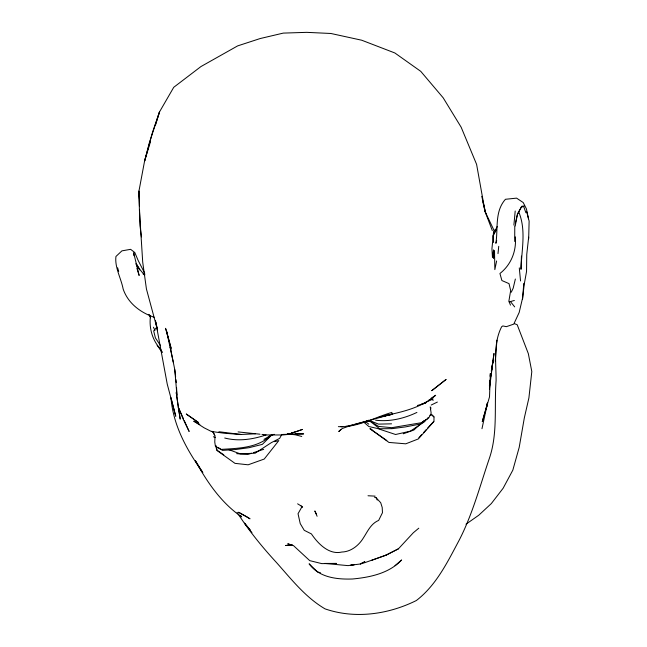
<?xml version="1.0" encoding="UTF-8"?>
<svg xmlns="http://www.w3.org/2000/svg" width="647" height="647" viewBox="0 0 647 647"><rect width="100%" height="100%" fill="white"/><g stroke="black" fill="none" stroke-linecap="round" stroke-linejoin="round"><path stroke-width="0.97" d="M430.02 415.293L431.662 414.727L434 416.935L433.967 421.44L418.31 438.949L405.782 443.818L388.944 442.435L370.06 428.775L371.944 429.479M528.672 238.751L529.125 221.12L526.682 211.706M521.45 256.115L520.997 269.338C521.522 250.276 526.44 230.106 518.708 211.901M515.303 236.867C516.646 250.899 511.106 264.793 499.929 273.495L501.894 280.539L509.011 283.621L510.669 290.543L508.882 301.13L510.475 305.125M514.697 241.46L514.777 226.038M496.257 228.989L493.637 231.254L491.938 248.755L492.488 257.627L493.548 249.871L493.54 258.299L494.502 250.486L494.834 269.621L496.629 260.951M495.287 361.188L496.936 340.168M522.606 297.887L519.169 312.493L513.758 324.123L506.342 326.67L502.832 325.942L501.643 326.743C493.111 343.347 496.112 362.684 496.103 380.557C494.098 406.542 497.955 433.344 489.334 458.464C479.993 485.865 472.593 514.114 459.297 539.962C447.675 561.725 436.377 585.203 416.344 600.529C388.378 614.432 354.993 619.228 325.061 608.876C305.465 597.399 291.287 579.146 276.39 562.437C261.97 546.78 248.585 530.297 237.101 512.343M215.047 435.48L214.772 442.079L215.411 446.26L220.926 449.414C238.525 448.258 258.59 448.145 271.74 434.566M523.803 283.346L522.477 299.512L524.24 284.219L526.545 271.522L526.755 254.433L528.656 237.223M513.896 225.099L515.198 211.011M489.447 383.153L489.722 380.218M490.094 376.303L490.369 373.368L489.52 396.862L482.282 421.65L487.353 403.671L481.975 428.718M497.996 253.608L498.74 246.321M489.423 385.652L489.633 383.639M489.447 386.769L489.795 383.776M489.399 389.154L494.001 353.44L491.364 371.976M486.948 403.688L486.123 409.664L487.62 402.725M489.423 385.766L489.698 383.768M490.806 375.883L491.089 373.934L490.685 376.845M491.405 371.936L492.99 361.139L491.987 366.922M491.324 370.788L491.655 368.855M515.206 225.957L517.511 214.06L521.83 206.239L524.329 205.956M515.4 223.175L517.058 215.54M515.36 279.019L513.2 288.15L511.284 292.218M430.465 409.648L430.942 407.772M496.702 240.522L495.885 243.312C498.222 228.423 494.494 211.553 505.444 199.284L516.573 198.136L523.221 202.551L526.432 208.908L528.486 218.775M150.419 141.871L144.556 161.2L138.951 191.067L139.42 210.291L142.712 262.164L146.432 288.991L157.504 329.978L155.927 322.287M155.401 125.437L159.51 111.907L173.736 87.305L200.958 66.552L237.635 45.897L260.175 38.545L283.281 33.102L306.71 32.35L330.892 33.482L361.705 40.219L394.864 52.973L420.744 71.34L443.187 97.818L461.157 127.216L476.596 164.354L485.064 211.577L493.847 229.992L495.343 230.785M497.187 226.49L493.734 234.44L496.613 229.499M428.201 417.388L427.368 419.005L420.315 424.052L405.265 426.939L392.042 428.654L379.676 428.751L368.669 420.154L378.576 426.422L391.686 427.691L421.31 422.734L428.824 417.841L431.177 413.263L430.215 406.834M517.268 214.586L521.401 206.911L523.755 206.684L525.898 212.758M281.809 434.404L279.65 438.391L271.36 442.629L255.153 453.199L240.142 453.822L228.48 449.536M301.162 505.978L301.898 506.868L298.032 513.726L300.24 523.625L304.244 530.314L311.417 533.921C317.976 543.642 329 555.11 341.842 552.028C350.9 551.826 358.891 545.413 363.428 537.875C367.747 531.219 370.828 523.698 378.665 520.398L382.466 512.675L382.199 507.458L380.711 502.711L375.956 497.575L374.451 497.211M425.661 419.968L424.707 421.609L410.344 431.161L395.584 434.501L377.46 428.508L368.814 426.519L364.407 422.669L366.388 421.068L371.378 421.674M156.792 327.156L153.695 330.932L155.385 337.855L160.593 345.781M418.876 437.704L421.577 434.744M423.607 432.528L426.308 429.576M427.659 428.096L433.741 421.448M350.472 565.195L360.711 563.958L364.835 561.709L360.347 563.885L364.989 562.599L386.485 554.997L398.415 548.826L413.336 532.74L418.787 528.195M271.966 434.792L262.342 444.368L249.014 447.7L235.662 449.519L222.463 450.393L218.104 447.457M340.864 429.479L338.753 431.533L342.166 428.565L349.461 425.952L392.503 414.015L381.795 416.49M424.133 420.663L413.829 430.053L403.251 433.789M394.993 565.704L401.609 559.97C389.211 573.347 370.084 577.342 352.542 578.992C336.828 579.55 319.028 577.553 309.104 563.804L317.604 571.988L320.402 572.708M430.862 398.406L435.666 395.268C421.254 407.966 401.399 412.179 383.048 416.021M263.984 439.37L272.298 434.493M371.653 560.31L385.547 555.328L398.415 548.826M431.201 405.038L437.38 402.062M422.903 403.76L433.037 398.875M465.977 524.207L478.788 515.206L491.308 503.584L503.148 488.218L512.828 470.151L519.201 447.352L524.329 417.913L528.906 397.913L531.81 371.548L528.332 353.642L517.188 324.729L514.397 323.637M428.354 400.404L430.934 399.369L433.288 400.202M416.919 412.43C404.1 418.528 389.826 421.949 375.616 420.202M266.046 434.921C252.799 439.434 238.468 441.577 224.719 438.019M391.985 412.382C374.484 417.42 357.039 427.764 338.373 426.64M289.751 433.797L294.377 432.188L288.708 434.388L282.666 434.978L263.75 434.946M385.547 555.328L386.485 554.997M270.406 435.601L274.223 434.315M423.009 403.849L425.88 402.895L421.173 404.262M251.57 453.264L247.85 454.477L236.632 453.652M253.43 452.657L263.677 449.325M509.165 301.923L514.349 300.467M417.372 405.475L422.054 404.165M348.66 425.904L352.51 424.869M354.443 424.359L366.954 421.003M274.554 441.675L278.825 440.575L264.235 459.046L248.133 464.805L234.99 463.357L216.81 450.352L215.799 445.985M378.964 417.275L392.705 414.258L382.975 415.981M351.281 565.082L354.499 564.621L348.11 565.632L324.632 563.44L336.456 563.432L321.761 563.618L309.735 560.634L293.479 545.615L287.737 543.852L292.226 545.049L285.537 545.502L292.056 544.984M345.708 426.316L347.682 426.041M287.131 434.113L289.063 433.87M255.468 433.805L240.91 434.477L224.493 433.272L211.343 431.46L204.193 427.861L193.728 421.157L199.834 424.375M342.756 426.729L341.09 426.688M391.556 423.825L378.519 424.125L369.566 420.51M295.016 433.813L303.645 433.894L282.885 434.436M368.014 495.756L375.139 496.136M238.08 431.913L259.997 434.21M261.995 434.42L263.984 434.63M287.405 433.935L295.323 434.8L301.769 436.458M239.802 434.347L240.91 434.477L218.904 431.735M143.173 274.158L144.977 274.797M213.389 436.757L215.225 437.518M154.083 317.248C140.334 312.477 128.066 303.322 123.165 289.08C121.11 278.275 114.608 267.502 115.934 256.479L121.887 250.874L130.605 249.33L134.811 252.54L138.062 260.264L144.758 273.309M434 416.935L431.662 414.727M297.612 503.811L302.173 506.601M301.898 506.868L302.594 507.345M211.812 431.201L213.445 432.309M223.781 454.841L217.133 450.296L216.09 445.807M370.06 428.775L386.849 440.542M365.822 421.795L368.758 424.165M251.95 532.683L244.517 523.14L250.3 529.998M148.883 314.377L150.371 317.014C149.125 327.932 152.215 339.327 159.316 347.738M144.281 274.894L139.809 269.387L136.242 263.733M510.548 301.696L514.664 306.872M240.441 515.336L241.63 516.88C221.274 502.905 207.097 482.136 195.418 460.761L202.81 472.593C186.854 449.827 173.331 426.025 170.954 397.759L175.766 416.272L167.241 384.124L155.482 320.637M157.148 345.336L162.057 352.162M136.218 263.863L139.703 269.936M160.399 348.935L161.863 351.475M159.793 348.232L162.114 352.583M212.806 431.452L214.464 434.566M375.956 497.575L377.29 500.082M316.618 514.527L314.83 510.936L317.103 516.274M212.814 431.581L214.489 435.196M136.048 263.936L137.285 266.661M183.513 418.9L178.281 407.23L176.243 392.535L180.206 419.167L178.281 407.23L183.441 419.733L189.142 431.46L184.314 420.687M153.468 327.212L154.932 330.552M492.294 230.542L485.064 211.577L482.897 201.993M166.594 331.215L165.527 328.304L171.156 348.442L166.594 331.215L173.259 362.126M149.619 315.073L150.516 317.798M136.938 268.327L139.137 275.485L133.67 252.775L133.945 255.727M117.617 267.801L118.684 271.368M481.772 196.34L485.857 213.68M170.865 349.768L170.218 346.994L174.795 369.736L175.62 376.716M141.426 236.923L140.035 226.013L139.542 210.04M175.976 379.708L176.332 382.7M519.282 267.89L520.544 280.96M492.957 235.573L493.621 242.544M174.795 369.736L176.93 395.26L176.558 387.537M139.437 199.041L138.951 191.067L139.412 206.045M149.425 142.558L144.556 161.2L152.498 132.376L159.51 111.907L149.425 142.558M446.009 379.49L431.808 390.651L446.009 379.49M302.513 429.414L290.026 433.749L302.513 429.414M246.628 516.662L238.541 512.246L250.017 518.813L246.628 516.662M198.33 422.418L186.32 414.072L198.33 422.418"/></g></svg>
